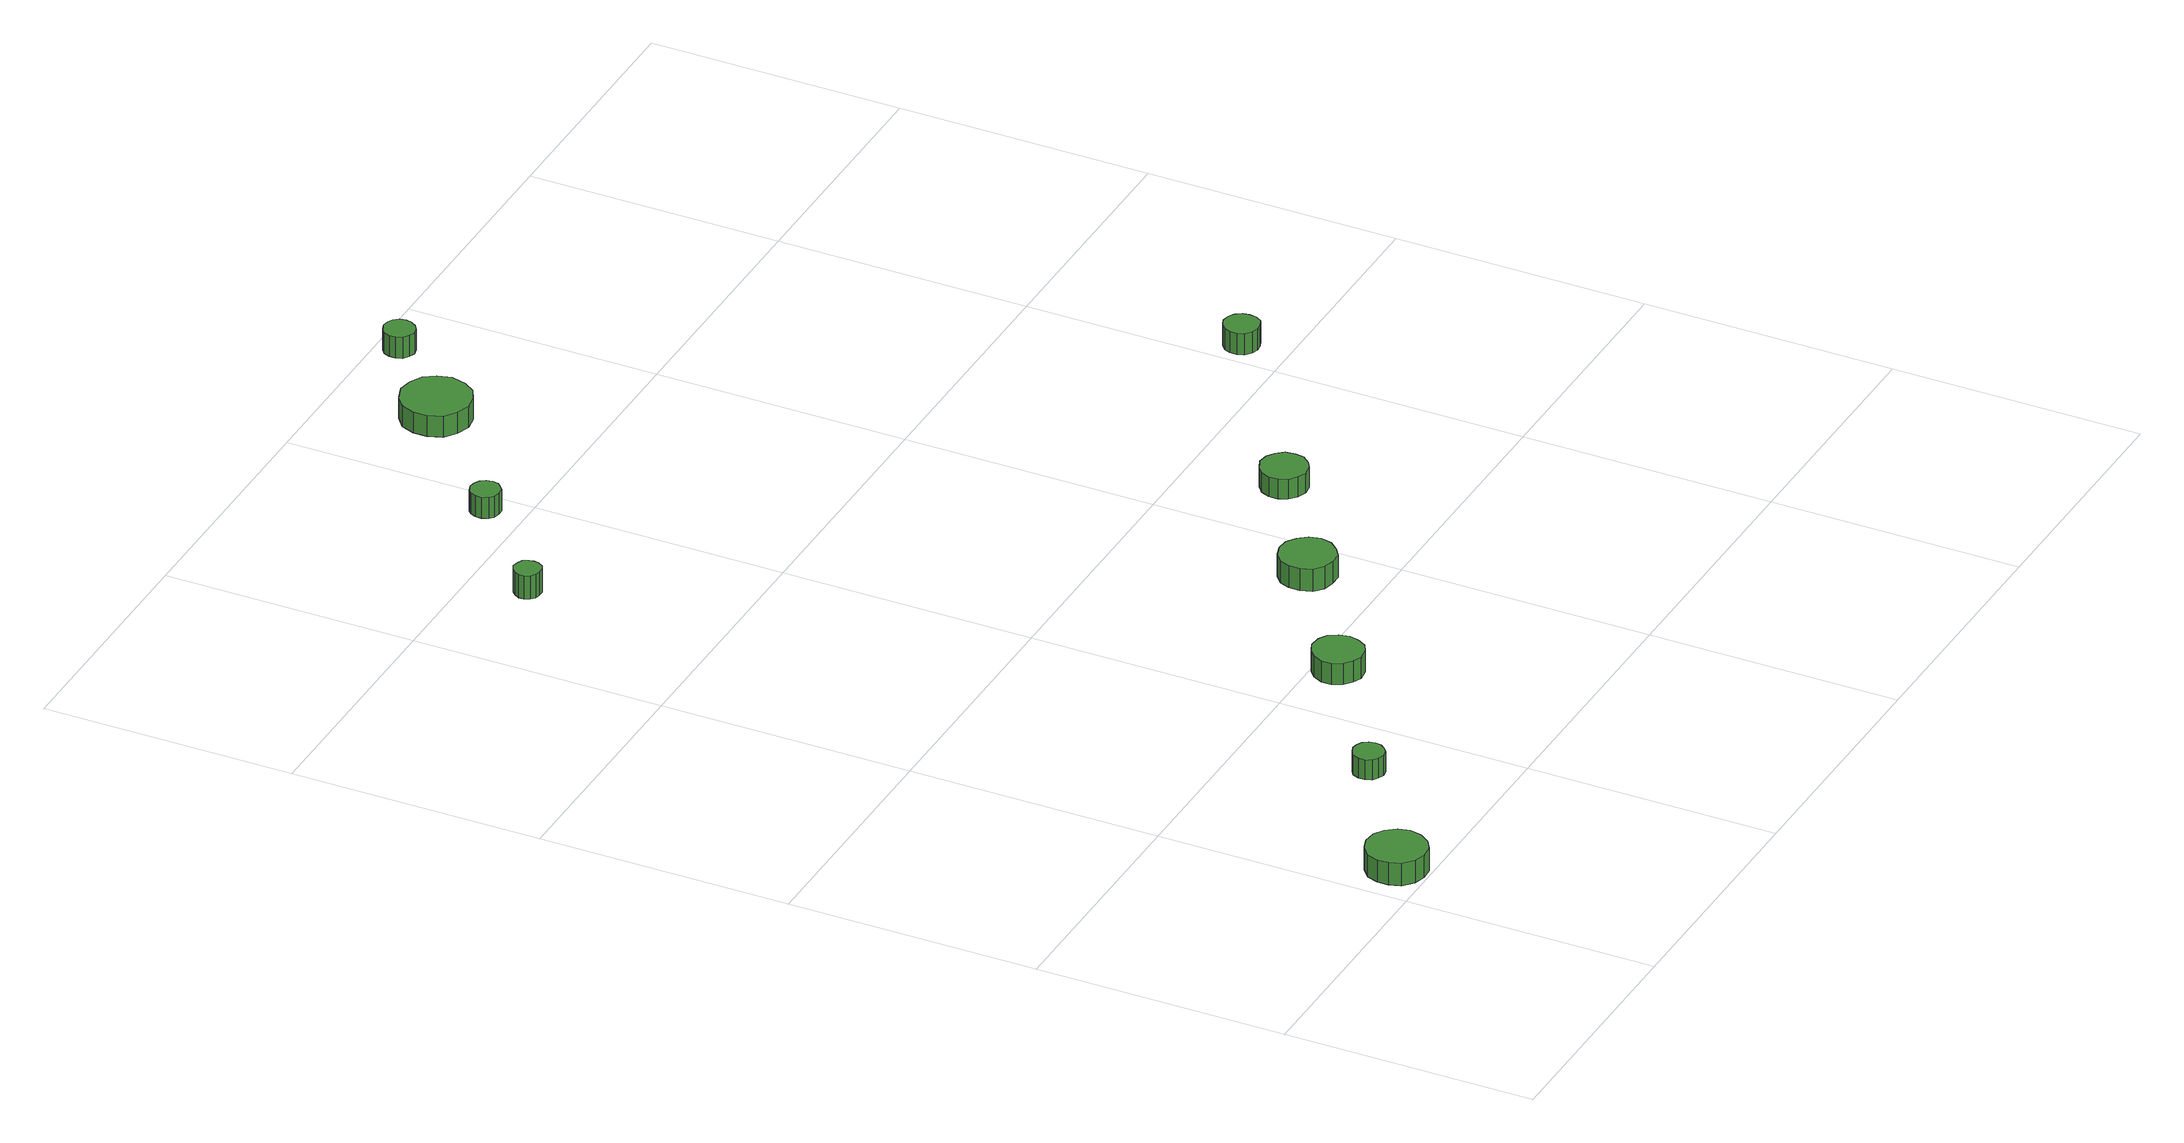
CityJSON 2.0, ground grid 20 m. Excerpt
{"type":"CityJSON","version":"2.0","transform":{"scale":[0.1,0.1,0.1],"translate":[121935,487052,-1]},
"CityObjects":{
"tree1":{"type":"SolitaryVegetationObject","attributes":{"function":"something"},"geometry":[{"type":"MultiSurface","lod":"1","boundaries":[[[0,1,2,3,4,5,6,7,8,9,10,11,12,13,14]],[[15,16,17,18,19,20,21,22,23,24,25,26,27,28,29]],[[0,29,28,1]],[[1,28,27,2]],[[2,27,26,3]],[[3,26,25,4]],[[4,25,24,5]],[[5,24,23,6]],[[6,23,22,7]],[[7,22,21,8]],[[8,21,20,9]],[[9,20,19,10]],[[10,19,18,11]],[[11,18,17,12]],[[12,17,16,13]],[[13,16,15,14]],[[14,15,29,0]]]}]},
"tree2":{"type":"SolitaryVegetationObject","attributes":{"function":"something"},"geometry":[{"type":"MultiSurface","lod":"1","boundaries":[[[30,31,32,33,34,35,36,37,38,39,40,41,42,43,44]],[[45,46,47,48,49,50,51,52,53,54,55,56,57,58,59]],[[30,59,58,31]],[[31,58,57,32]],[[32,57,56,33]],[[33,56,55,34]],[[34,55,54,35]],[[35,54,53,36]],[[36,53,52,37]],[[37,52,51,38]],[[38,51,50,39]],[[39,50,49,40]],[[40,49,48,41]],[[41,48,47,42]],[[42,47,46,43]],[[43,46,45,44]],[[44,45,59,30]]]}]},
"tree3":{"type":"SolitaryVegetationObject","attributes":{"function":"something"}},
"tree4":{"type":"SolitaryVegetationObject","attributes":{"function":"something"},"geometry":[{"type":"MultiSurface","lod":"1","boundaries":[[[60,61,62,63,64,65,66,67,68,69,70,71,72,73,74]],[[75,76,77,78,79,80,81,82,83,84,85,86,87,88,89]],[[60,89,88,61]],[[61,88,87,62]],[[62,87,86,63]],[[63,86,85,64]],[[64,85,84,65]],[[65,84,83,66]],[[66,83,82,67]],[[67,82,81,68]],[[68,81,80,69]],[[69,80,79,70]],[[70,79,78,71]],[[71,78,77,72]],[[72,77,76,73]],[[73,76,75,74]],[[74,75,89,60]]]}]},
"tree5":{"type":"SolitaryVegetationObject","attributes":{"function":"something"},"geometry":[{"type":"MultiSurface","lod":"1","boundaries":[[[90,91,92,93,94,95,96,97,98,99,100,101,102,103,104]],[[105,106,107,108,109,110,111,112,113,114,115,116,117,118,119]],[[90,119,118,91]],[[91,118,117,92]],[[92,117,116,93]],[[93,116,115,94]],[[94,115,114,95]],[[95,114,113,96]],[[96,113,112,97]],[[97,112,111,98]],[[98,111,110,99]],[[99,110,109,100]],[[100,109,108,101]],[[101,108,107,102]],[[102,107,106,103]],[[103,106,105,104]],[[104,105,119,90]]]}]},
"tree6":{"type":"SolitaryVegetationObject","attributes":{"function":"something"},"geometry":[{"type":"MultiSurface","lod":"1","boundaries":[[[120,121,122,123,124,125,126,127,128,129,130,131,132,133,134]],[[135,136,137,138,139,140,141,142,143,144,145,146,147,148,149]],[[120,149,148,121]],[[121,148,147,122]],[[122,147,146,123]],[[123,146,145,124]],[[124,145,144,125]],[[125,144,143,126]],[[126,143,142,127]],[[127,142,141,128]],[[128,141,140,129]],[[129,140,139,130]],[[130,139,138,131]],[[131,138,137,132]],[[132,137,136,133]],[[133,136,135,134]],[[134,135,149,120]]]}]},
"tree7":{"type":"SolitaryVegetationObject","attributes":{"function":"something"},"geometry":[{"type":"MultiSurface","lod":"1","boundaries":[[[150,151,152,153,154,155,156,157,158,159,160,161,162,163,164]],[[165,166,167,168,169,170,171,172,173,174,175,176,177,178,179]],[[150,179,178,151]],[[151,178,177,152]],[[152,177,176,153]],[[153,176,175,154]],[[154,175,174,155]],[[155,174,173,156]],[[156,173,172,157]],[[157,172,171,158]],[[158,171,170,159]],[[159,170,169,160]],[[160,169,168,161]],[[161,168,167,162]],[[162,167,166,163]],[[163,166,165,164]],[[164,165,179,150]]]}]},
"tree8":{"type":"SolitaryVegetationObject","attributes":{"function":"something"}},
"tree9":{"type":"SolitaryVegetationObject","attributes":{"function":"something"},"geometry":[{"type":"MultiSurface","lod":"1","boundaries":[[[180,181,182,183,184,185,186,187,188,189,190,191,192,193,194]],[[195,196,197,198,199,200,201,202,203,204,205,206,207,208,209]],[[180,209,208,181]],[[181,208,207,182]],[[182,207,206,183]],[[183,206,205,184]],[[184,205,204,185]],[[185,204,203,186]],[[186,203,202,187]],[[187,202,201,188]],[[188,201,200,189]],[[189,200,199,190]],[[190,199,198,191]],[[191,198,197,192]],[[192,197,196,193]],[[193,196,195,194]],[[194,195,209,180]]]}]},
"tree10":{"type":"SolitaryVegetationObject","attributes":{"function":"something"},"geometry":[{"type":"MultiSurface","lod":"1","boundaries":[[[210,211,212,213,214,215,216,217,218,219,220,221,222,223,224]],[[225,226,227,228,229,230,231,232,233,234,235,236,237,238,239]],[[210,239,238,211]],[[211,238,237,212]],[[212,237,236,213]],[[213,236,235,214]],[[214,235,234,215]],[[215,234,233,216]],[[216,233,232,217]],[[217,232,231,218]],[[218,231,230,219]],[[219,230,229,220]],[[220,229,228,221]],[[221,228,227,222]],[[222,227,226,223]],[[223,226,225,224]],[[224,225,239,210]]]}]},
"tree11":{"type":"SolitaryVegetationObject","attributes":{"function":"something"},"geometry":[{"type":"MultiSurface","lod":"1","boundaries":[[[240,241,242,243,244,245,246,247,248,249,250,251,252,253,254]],[[255,256,257,258,259,260,261,262,263,264,265,266,267,268,269]],[[240,269,268,241]],[[241,268,267,242]],[[242,267,266,243]],[[243,266,265,244]],[[244,265,264,245]],[[245,264,263,246]],[[246,263,262,247]],[[247,262,261,248]],[[248,261,260,249]],[[249,260,259,250]],[[250,259,258,251]],[[251,258,257,252]],[[252,257,256,253]],[[253,256,255,254]],[[254,255,269,240]]]}]},
"tree12":{"type":"SolitaryVegetationObject","attributes":{"function":"something"}},
"tree13":{"type":"SolitaryVegetationObject","attributes":{"function":"something"},"geometry":[{"type":"MultiSurface","lod":"1","boundaries":[[[270,271,272,273,274,275,276,277,278,279,280,281,282,283,284]],[[285,286,287,288,289,290,291,292,293,294,295,296,297,298,299]],[[270,299,298,271]],[[271,298,297,272]],[[272,297,296,273]],[[273,296,295,274]],[[274,295,294,275]],[[275,294,293,276]],[[276,293,292,277]],[[277,292,291,278]],[[278,291,290,279]],[[279,290,289,280]],[[280,289,288,281]],[[281,288,287,282]],[[282,287,286,283]],[[283,286,285,284]],[[284,285,299,270]]]}]},
"tree14":{"type":"SolitaryVegetationObject","attributes":{"function":"something"}}
},
"vertices":[
[58,25,27],[56,34,27],[50,42,27],[42,47,27],[32,48,27],[23,45,27],[15,38,27],[12,29,27],[12,20,27],[15,11,27],[23,4,27],[32,1,27],[42,2,27],[50,7,27],[56,15,27],[56,15,8],[50,7,8],[42,2,8],[32,1,8],[23,4,8],[15,11,8],[12,20,8],[12,29,8],[15,38,8],[23,45,8],[32,48,8],[42,47,8],[50,42,8],[56,34,8],[58,25,8],
[156,101,25],[155,106,25],[152,110,25],[148,112,25],[143,113,25],[138,111,25],[134,108,25],[132,103,25],[132,98,25],[134,93,25],[138,90,25],[143,88,25],[148,89,25],[152,92,25],[155,96,25],[155,96,8],[152,92,8],[148,89,8],[143,88,8],[138,90,8],[134,93,8],[132,98,8],[132,103,8],[134,108,8],[138,111,8],[143,113,8],[148,112,8],[152,110,8],[155,106,8],[156,101,8],
[277,181,25],[275,189,25],[271,196,25],[264,200,25],[255,201,25],[248,198,25],[242,193,25],[238,185,25],[238,177,25],[242,169,25],[248,164,25],[255,161,25],[264,162,25],[271,166,25],[275,173,25],[275,173,7],[271,166,7],[264,162,7],[255,161,7],[248,164,7],[242,169,7],[238,177,7],[238,185,7],[242,193,7],[248,198,7],[255,201,7],[264,200,7],[271,196,7],[275,189,7],[277,181,7],
[107,755,26],[106,759,26],[104,763,26],[100,765,26],[95,766,26],[91,764,26],[88,761,26],[86,757,26],[86,753,26],[88,749,26],[91,746,26],[95,745,26],[100,745,26],[104,747,26],[106,751,26],[106,751,6],[104,747,6],[100,745,6],[95,745,6],[91,746,6],[88,749,6],[86,753,6],[86,757,6],[88,761,6],[91,764,6],[95,766,6],[100,765,6],[104,763,6],[106,759,6],[107,755,6],
[192,830,25],[191,835,25],[188,839,25],[184,841,25],[179,842,25],[174,840,25],[171,837,25],[169,833,25],[169,828,25],[171,823,25],[174,820,25],[179,819,25],[184,819,25],[188,822,25],[191,825,25],[191,825,7],[188,822,7],[184,819,7],[179,819,7],[174,820,7],[171,823,7],[169,828,7],[169,833,7],[171,837,7],[174,840,7],[179,842,7],[184,841,7],[188,839,7],[191,835,7],[192,830,7],
[385,257,26],[383,266,26],[377,273,26],[370,278,26],[361,279,26],[352,276,26],[345,270,26],[342,262,26],[342,253,26],[345,244,26],[352,238,26],[361,236,26],[370,236,26],[377,241,26],[383,248,26],[383,248,7],[377,241,7],[370,236,7],[361,236,7],[352,238,7],[345,244,7],[342,253,7],[342,262,7],[345,270,7],[352,276,7],[361,279,7],[370,278,7],[377,273,7],[383,266,7],[385,257,7],
[305,918,25],[302,929,25],[296,938,25],[286,943,25],[275,945,25],[264,941,25],[255,934,25],[251,923,25],[251,912,25],[255,901,25],[264,894,25],[275,890,25],[286,892,25],[296,897,25],[302,906,25],[302,906,7],[296,897,7],[286,892,7],[275,890,7],[264,894,7],[255,901,7],[251,912,7],[251,923,7],[255,934,7],[264,941,7],[275,945,7],[286,943,7],[296,938,7],[302,929,7],[305,918,7],
[482,325,24],[481,333,24],[476,339,24],[470,343,24],[462,344,24],[455,341,24],[449,336,24],[446,329,24],[446,322,24],[449,315,24],[455,310,24],[462,307,24],[470,308,24],[476,312,24],[481,318,24],[481,318,7],[476,312,7],[470,308,7],[462,307,7],[455,310,7],[449,315,7],[446,322,7],[446,329,7],[449,336,7],[455,341,7],[462,344,7],[470,343,7],[476,339,7],[481,333,7],[482,325,7],
[360,982,25],[359,987,25],[356,991,25],[352,993,25],[347,994,25],[342,992,25],[338,989,25],[336,984,25],[336,979,25],[338,974,25],[342,971,25],[347,969,25],[352,970,25],[356,973,25],[359,977,25],[359,977,7],[356,973,7],[352,970,7],[347,969,7],[342,971,7],[338,974,7],[336,979,7],[336,984,7],[338,989,7],[342,992,7],[347,994,7],[352,993,7],[356,991,7],[359,987,7],[360,982,7],
[635,437,25],[634,442,25],[631,447,25],[626,450,25],[620,451,25],[615,449,25],[610,445,25],[608,440,25],[608,434,25],[610,429,25],[615,425,25],[620,423,25],[626,424,25],[631,426,25],[634,431,25],[634,431,7],[631,426,7],[626,424,7],[620,423,7],[615,425,7],[610,429,7],[608,434,7],[608,440,7],[610,445,7],[615,449,7],[620,451,7],[626,450,7],[631,447,7],[634,442,7],[635,437,7]
]}
